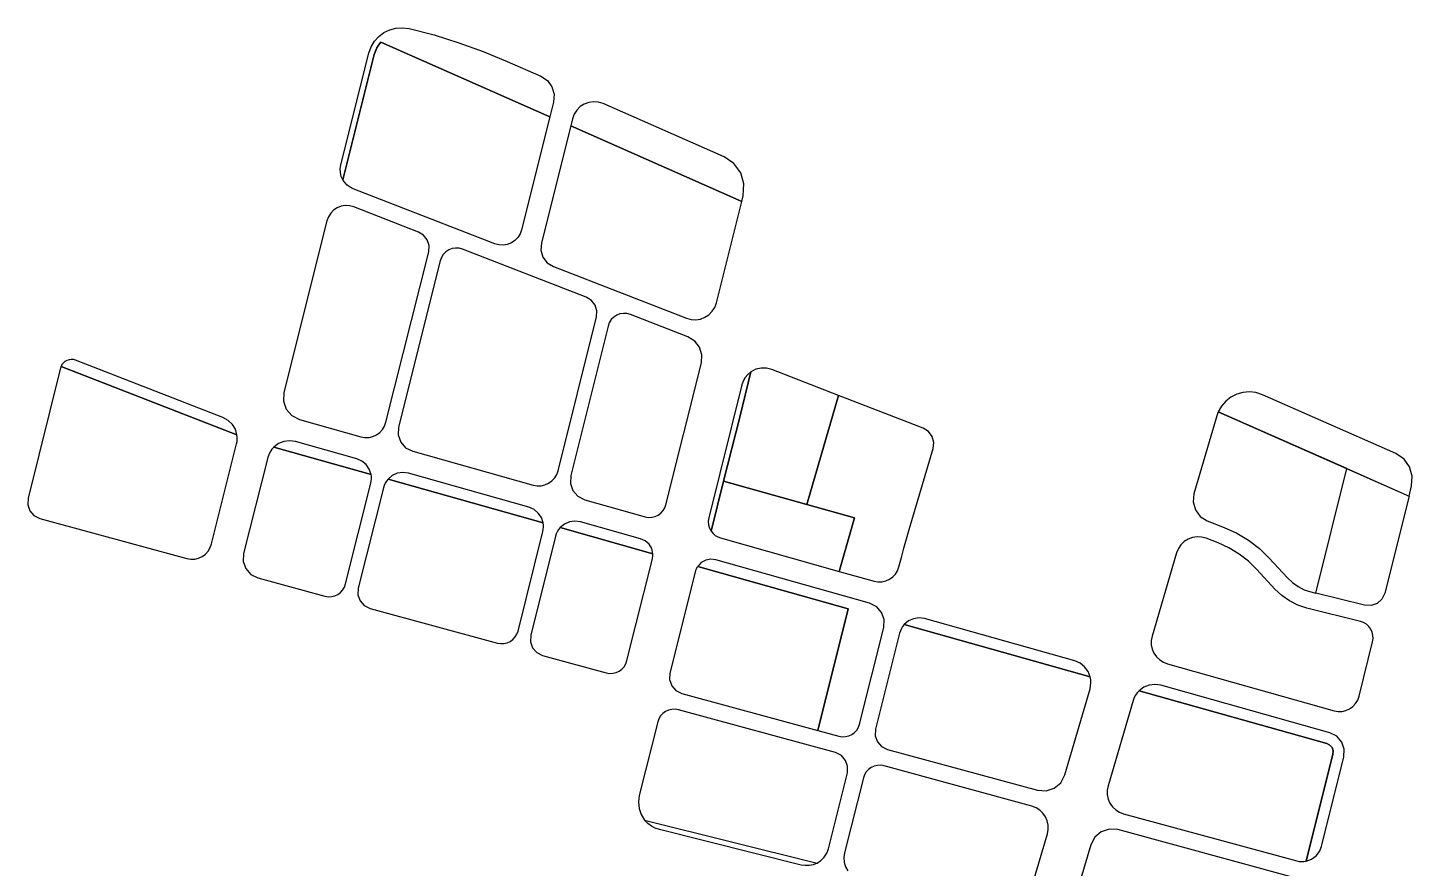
# Model space of a CAD drawing. Header units: millimetres. Extents: x 39682 to 41393, y 212548 to 214282.
# Drawn here: x 40078 to 41317, y 213530 to 214282 of the extents above; entities that cross this region are included whole.
import ezdxf

# ---------------------------------------------------------------- set-up
doc = ezdxf.new("R2010")
doc.units = ezdxf.units.MM
for name, color, linetype in [('YD-A33_边线', 7, 'CONTINUOUS'), ('YD-B1B2_边线', 7, 'CONTINUOUS'), ('YD-B41_边线', 7, 'CONTINUOUS'), ('YD-G1_边线', 7, 'CONTINUOUS'), ('YD-G2_边线', 7, 'CONTINUOUS'), ('YD-R2_边线', 7, 'CONTINUOUS'), ('YD-R2B1_边线', 7, 'CONTINUOUS'), ('YD-S41_边线', 7, 'CONTINUOUS')]:
    doc.layers.add(name, color=color, linetype=linetype)

msp = doc.modelspace()

# ---------------------------------------------------------------- linework, layer by layer
at = {"layer": 'YD-A33_边线', "color": 7}
msp.add_lwpolyline([(41028.6, 213690.1), (41029.1, 213692.8), (41029.4, 213695.4), (41029.2, 213698.1), (41028.8, 213700.7), (40862.2, 213747.6), (40860.8, 213745.9), (40859.7, 213744), (40858.8, 213742), (40858.1, 213739.9), (40836.6, 213654), (40836.3, 213648.1), (40838.2, 213642.8), (40842, 213638.5), (40847.2, 213635.9), (40981.4, 213599.3), (40989.3, 213598.8), (40996.5, 213601.2), (41002.3, 213606), (41005.9, 213613), (41028.6, 213690.1), (41028.6, 213690.1)], dxfattribs=at)
at = {"layer": 'YD-B1B2_边线', "color": 7}
for points in [[(40803.5, 213952.6), (40743.7, 213975.9), (40738.9, 213977.1), (40734.1, 213977.1), (40729.4, 213976), (40725.1, 213973.7), (40715, 213933.3), (40700.6, 213876), (40775.2, 213855), (40803.5, 213952.6)], [(40888.1, 213905), (40888.7, 213910.6), (40887.2, 213915.8), (40884, 213920.2), (40879.2, 213923.2), (40803.5, 213952.6), (40775.2, 213855), (40817.8, 213843), (40803.9, 213795.2), (40835.2, 213786.4), (40838.7, 213785.7), (40842.3, 213785.8), (40845.8, 213786.6), (40849, 213788.1), (40852, 213790.2), (40854.4, 213792.8), (40856.3, 213795.8), (40857.5, 213799.2), (40859.7, 213807.6), (40862, 213815.9), (40864.3, 213824.3), (40866.8, 213832.6), (40888.1, 213905), (40888.1, 213905)], [(41258.4, 213887.1), (41143.3, 213937.8), (41142.9, 213936.9), (41142.6, 213936), (41142.2, 213935.1), (41141.9, 213934.2), (41121.5, 213864.7), (41120.8, 213857.3), (41122.8, 213850.3), (41127.1, 213844.4), (41133.5, 213840.4), (41148.7, 213834.5), (41159.9, 213829.4), (41170.4, 213823.1), (41180.1, 213815.6), (41188.9, 213807), (41205.2, 213789.3), (41209.7, 213785.1), (41214.7, 213781.6), (41220.3, 213778.8), (41226.1, 213776.9), (41230.6, 213775.8), (41258.4, 213887.1)], [(41270.6, 213750.3), (41222.5, 213762.3), (41214.5, 213764.9), (41207.1, 213768.7), (41200.2, 213773.5), (41194.1, 213779.2), (41177.9, 213796.9), (41170.3, 213804.3), (41161.9, 213810.7), (41152.9, 213816.2), (41143.2, 213820.6), (41132.4, 213824.8), (41128.4, 213825.9), (41124.3, 213826.1), (41120.2, 213825.5), (41116.3, 213824.1), (41112.8, 213821.9), (41109.9, 213819), (41107.6, 213815.6), (41106, 213811.8), (41084.1, 213737.3), (41083.4, 213733.4), (41083.4, 213729.5), (41084.2, 213725.6), (41085.8, 213722), (41088.1, 213718.7), (41090.9, 213716), (41094.2, 213713.9), (41097.9, 213712.4), (41247, 213670.5), (41250.5, 213669.8), (41254.1, 213669.9), (41257.6, 213670.7), (41260.9, 213672.2), (41263.8, 213674.3), (41266.2, 213677), (41268.1, 213680), (41269.3, 213683.4), (41281.5, 213732.1), (41281.9, 213735), (41281.8, 213737.9), (41281.1, 213740.8), (41279.8, 213743.4), (41278, 213745.8), (41275.9, 213747.8), (41273.4, 213749.3), (41270.6, 213750.3), (41270.6, 213750.3)]]:
    msp.add_lwpolyline(points, dxfattribs=at)
at = {"layer": 'YD-B41_边线', "color": 7}
msp.add_lwpolyline([(41230.6, 213775.8), (41258.4, 213887.1), (41314.1, 213862.5), (41292.4, 213775.7), (41289.8, 213770.4), (41285.6, 213766.5), (41280.2, 213764.6), (41274.2, 213764.8), (41230.6, 213775.8)], dxfattribs=at)
at = {"layer": 'YD-G1_边线', "color": 7}
for points in [[(40586.9, 214022.8), (40587.2, 214028.3), (40585.6, 214033.3), (40582.4, 214037.5), (40577.7, 214040.4), (40466.8, 214083.5), (40463.8, 214084.3), (40460.6, 214084.5), (40457.5, 214084), (40454.5, 214082.8), (40451.9, 214081), (40449.7, 214078.8), (40448, 214076.1), (40446.9, 214073.1), (40409.7, 213924.3), (40409.3, 213917.3), (40411.6, 213910.9), (40416, 213905.8), (40422.3, 213902.6), (40530.1, 213872.2), (40533.7, 213871.6), (40537.2, 213871.7), (40540.7, 213872.5), (40544, 213874), (40546.9, 213876.1), (40549.4, 213878.8), (40551.2, 213881.8), (40552.4, 213885.2), (40586.9, 214022.8), (40586.9, 214022.8)], [(40120.5, 213984.1), (40118.6, 213984.7), (40116.7, 213984.8), (40114.7, 213984.6), (40112.8, 213984), (40111.1, 213983), (40109.7, 213981.7), (40108.4, 213980.2), (40107.6, 213978.4), (40265, 213917.2), (40263.6, 213922.3), (40260.9, 213926.7), (40257.1, 213930.3), (40252.5, 213932.8), (40120.5, 213984.1), (40120.5, 213984.1)], [(40372.2, 213895.9), (40317.3, 213911.4), (40312.1, 213912.1), (40307, 213911.5), (40302.2, 213909.6), (40298, 213906.4), (40385, 213881.9), (40383.4, 213886.7), (40380.6, 213890.8), (40376.8, 213893.9), (40372.2, 213895.9), (40372.2, 213895.9)], [(40418.4, 213882.9), (40413.4, 213883.6), (40408.5, 213882.9), (40404, 213880.9), (40400.2, 213877.7), (40539.1, 213838.6), (40537.5, 213843.3), (40534.7, 213847.4), (40530.9, 213850.5), (40526.3, 213852.6), (40418.4, 213882.9), (40418.4, 213882.9)], [(40572.5, 213839.5), (40567.5, 213840.2), (40562.6, 213839.5), (40558.1, 213837.5), (40554.3, 213834.3), (40637.2, 213810.9), (40636.2, 213815.5), (40633.9, 213819.4), (40630.5, 213822.5), (40626.3, 213824.4), (40572.5, 213839.5)], [(40843.9, 213745), (40844.3, 213752), (40842, 213758.4), (40837.6, 213763.5), (40831.3, 213766.7), (40693.7, 213805.4), (40689.1, 213806), (40684.7, 213805.1), (40680.6, 213803), (40677.4, 213799.6), (40812, 213761.7), (40784.8, 213652.9), (40803.8, 213647.7), (40806.7, 213647.2), (40809.7, 213647.3), (40812.6, 213648), (40815.3, 213649.2), (40817.7, 213651), (40819.7, 213653.2), (40821.3, 213655.7), (40822.3, 213658.5), (40843.9, 213745), (40843.9, 213745)], [(40880.4, 213752.9), (40875.5, 213753.5), (40870.6, 213752.8), (40866.1, 213750.8), (40862.2, 213747.6), (41028.8, 213700.7), (41026.8, 213705.6), (41023.7, 213709.7), (41019.6, 213713), (41014.8, 213715), (40880.4, 213752.9), (40880.4, 213752.9)], [(41243.1, 213650.8), (41091.8, 213693.4), (41086.6, 213694.1), (41081.4, 213693.5), (41076.6, 213691.6), (41072.4, 213688.4), (41240.4, 213641.1), (41243.2, 213639.7), (41245.2, 213637.5), (41246.2, 213634.6), (41246, 213631.5), (41222.1, 213535.9), (41226.8, 213537.7), (41230.8, 213540.6), (41233.8, 213544.5), (41235.7, 213549.1), (41255.7, 213629.1), (41256.1, 213636.1), (41253.8, 213642.5), (41249.3, 213647.6), (41243.1, 213650.8), (41243.1, 213650.8)]]:
    msp.add_lwpolyline(points, dxfattribs=at)
at = {"layer": 'YD-G2_边线', "color": 7}
for points in [[(40506.9, 214251.5), (40537, 214238.2), (40542.9, 214234.3), (40546.9, 214228.7), (40548.9, 214222.1), (40548.4, 214215.1), (40545.1, 214201.9), (40393.8, 214268.6), (40391.8, 214266.1), (40390.2, 214263.5), (40388.9, 214260.7), (40387.9, 214257.7), (40359.9, 214145.5), (40358.4, 214148.6), (40357.7, 214152), (40357.5, 214155.4), (40358, 214158.8), (40383.1, 214258.9), (40385.1, 214264.6), (40388.1, 214269.6), (40392, 214273.8), (40396.5, 214277.2), (40401.7, 214279.7), (40407.2, 214281.2), (40413, 214281.6), (40419, 214280.8), (40441.5, 214275.1), (40463.6, 214268.2), (40485.4, 214260.4), (40506.9, 214251.5), (40506.9, 214251.5)], [(40701, 214166), (40592.8, 214213.7), (40588.6, 214215), (40584.3, 214215.4), (40580, 214214.8), (40575.9, 214213.3), (40572.2, 214211), (40569.1, 214207.9), (40566.8, 214204.3), (40565.3, 214200.2), (40563.7, 214193.7), (40716.8, 214126.2), (40718.1, 214131.2), (40718.8, 214141.8), (40715.9, 214151.7), (40709.8, 214160.1), (40701, 214166), (40701, 214166)], [(40715, 213933.3), (40725.1, 213973.7), (40722.3, 213971.4), (40720, 213968.6), (40718.2, 213965.5), (40717, 213962.1), (40687.3, 213843.1), (40686.8, 213840), (40687, 213836.9), (40687.9, 213833.9), (40689.4, 213831.1), (40700.6, 213876), (40715, 213933.3)], [(41182.8, 213953.2), (41177, 213955.1), (41171.2, 213955.7), (41165.4, 213955.2), (41159.9, 213953.7), (41154.7, 213951.1), (41150.1, 213947.5), (41146.3, 213943.1), (41143.3, 213937.8), (41314.1, 213862.5), (41316.4, 213871.6), (41317, 213880.4), (41314.6, 213888.7), (41309.6, 213895.6), (41302.2, 213900.6), (41182.8, 213953.2), (41182.8, 213953.2)], [(40629.9, 213572.7), (40784.2, 213534.1), (40780.8, 213532.7), (40777.3, 213532), (40773.7, 213531.9), (40770.1, 213532.4), (40643.2, 213564.2), (40639.4, 213565.5), (40635.9, 213567.3), (40632.7, 213569.7), (40629.9, 213572.7)]]:
    msp.add_lwpolyline(points, dxfattribs=at)
at = {"layer": 'YD-R2_边线', "color": 7}
for points in [[(40545.1, 214201.9), (40519.8, 214100.7), (40518.5, 214097.1), (40516.4, 214093.9), (40513.8, 214091.2), (40510.6, 214089.1), (40507, 214087.7), (40503.3, 214087.1), (40499.5, 214087.3), (40495.8, 214088.3), (40369, 214137.6), (40366.2, 214139), (40363.7, 214140.8), (40361.6, 214143), (40359.9, 214145.5), (40387.9, 214257.7), (40388.9, 214260.7), (40390.2, 214263.5), (40391.8, 214266.1), (40393.8, 214268.6), (40545.1, 214201.9)], [(40436.6, 214081.2), (40436.9, 214086.7), (40435.3, 214091.8), (40432.1, 214096), (40427.4, 214098.8), (40369.5, 214121.3), (40365.8, 214122.3), (40362, 214122.5), (40358.3, 214121.9), (40354.7, 214120.5), (40351.5, 214118.4), (40348.9, 214115.7), (40346.9, 214112.5), (40345.5, 214108.9), (40307.1, 213955.2), (40306.7, 213947.4), (40309.2, 213940.3), (40314.1, 213934.6), (40321.1, 213931.1), (40376, 213915.6), (40379.6, 213915), (40383.2, 213915.1), (40386.7, 213915.9), (40390, 213917.4), (40392.9, 213919.5), (40395.3, 213922.2), (40397.2, 213925.2), (40398.4, 213928.6), (40436.6, 214081.2), (40436.6, 214081.2)], [(40107.6, 213978.4), (40107.4, 213978.2), (40107.3, 213977.9), (40107.3, 213977.6), (40107.2, 213977.2), (40078, 213860.6), (40077.7, 213854.8), (40079.6, 213849.4), (40083.3, 213845.1), (40088.6, 213842.5), (40220.1, 213806.7), (40223.6, 213806.1), (40227.2, 213806.2), (40230.7, 213807), (40233.9, 213808.6), (40236.8, 213810.7), (40239.2, 213813.3), (40241.1, 213816.4), (40242.3, 213819.8), (40264.7, 213909.3), (40265.1, 213911.3), (40265.3, 213913.2), (40265.3, 213915.2), (40265, 213917.2), (40107.6, 213978.4), (40107.6, 213978.4)], [(40384.8, 213874.2), (40385.1, 213876.1), (40385.3, 213878.1), (40385.3, 213880), (40385, 213881.9), (40298, 213906.4), (40296.1, 213904.4), (40294.6, 213902.1), (40293.4, 213899.6), (40292.5, 213897), (40271, 213811.1), (40270.7, 213804), (40273, 213797.6), (40277.5, 213792.5), (40283.8, 213789.4), (40343.7, 213773), (40346.6, 213772.5), (40349.6, 213772.6), (40352.5, 213773.3), (40355.2, 213774.6), (40357.6, 213776.3), (40359.6, 213778.5), (40361.2, 213781.1), (40362.2, 213783.9), (40384.8, 213874.2), (40384.8, 213874.2)], [(40538.9, 213830.9), (40539.2, 213832.8), (40539.4, 213834.7), (40539.3, 213836.6), (40539.1, 213838.6), (40400.2, 213877.7), (40398.8, 213875.9), (40397.7, 213874.1), (40396.7, 213872.1), (40396.1, 213870), (40373.6, 213780.1), (40373.3, 213774.2), (40375.2, 213768.9), (40378.9, 213764.6), (40384.2, 213762), (40498.1, 213731), (40501, 213730.5), (40504, 213730.6), (40506.9, 213731.3), (40509.6, 213732.5), (40512, 213734.3), (40514, 213736.5), (40515.6, 213739), (40516.6, 213741.8), (40538.9, 213830.9), (40538.9, 213830.9)], [(41246, 213631.5), (41246.2, 213634.6), (41245.2, 213637.5), (41243.2, 213639.7), (41240.4, 213641.1), (41072.4, 213688.4), (41070.7, 213686.5), (41069.2, 213684.4), (41068.1, 213682.2), (41067.2, 213679.7), (41044.7, 213603.2), (41044, 213599.3), (41044, 213595.4), (41044.9, 213591.5), (41046.4, 213587.8), (41048.7, 213584.6), (41051.6, 213581.8), (41054.9, 213579.7), (41058.6, 213578.3), (41213.5, 213536.1), (41215.6, 213535.7), (41217.8, 213535.5), (41220, 213535.6), (41222.1, 213535.9), (41246, 213631.5), (41246, 213631.5)], [(40976.5, 213585.1), (40844.2, 213621.2), (40841.2, 213621.7), (40838.3, 213621.6), (40835.4, 213620.9), (40832.7, 213619.6), (40830.2, 213617.9), (40828.2, 213615.7), (40826.7, 213613.2), (40825.7, 213610.3), (40808.9, 213543.3), (40808.3, 213539.1), (40808.6, 213534.9), (40809.8, 213530.9), (40811.8, 213527.1)], [(40974.5, 213506), (40990.4, 213560.2), (40991.1, 213564.1), (40991.1, 213568.1), (40990.2, 213571.9), (40988.7, 213575.6), (40986.4, 213578.9), (40983.5, 213581.6), (40980.2, 213583.7), (40976.5, 213585.1), (40976.5, 213585.1)], [(41217.5, 213517.7), (41216, 213518.9), (41214.3, 213519.9), (41212.5, 213520.7), (41210.6, 213521.4), (41053.5, 213564.1), (41045.8, 213564.6), (41038.6, 213562.2), (41032.8, 213557.4), (41029.2, 213550.5), (41013.9, 213498.3), (41012.9, 213492.3), (41013.3, 213486.3), (41015.2, 213480.6), (41018.5, 213475.4), (41195.9, 213431.1), (41217.5, 213517.7), (41217.5, 213517.7)]]:
    msp.add_lwpolyline(points, dxfattribs=at)
at = {"layer": 'YD-R2B1_边线', "color": 7}
for points in [[(40563.7, 214193.7), (40537.5, 214089), (40537.1, 214082.5), (40538.9, 214076.4), (40542.8, 214071.3), (40548.4, 214067.9), (40667.5, 214021.6), (40671.6, 214020.5), (40675.8, 214020.3), (40680, 214020.9), (40683.9, 214022.5), (40687.5, 214024.8), (40690.4, 214027.9), (40692.7, 214031.4), (40694.1, 214035.4), (40716.8, 214126.2), (40563.7, 214193.7)], [(40668.5, 214005.1), (40617.2, 214025.1), (40614.1, 214025.9), (40610.9, 214026), (40607.8, 214025.5), (40604.9, 214024.4), (40602.2, 214022.6), (40600, 214020.4), (40598.3, 214017.7), (40597.2, 214014.7), (40563.7, 213880.9), (40563.4, 213873.9), (40565.6, 213867.5), (40570.1, 213862.4), (40576.3, 213859.2), (40630.3, 213844), (40633.3, 213843.5), (40636.3, 213843.6), (40639.2, 213844.3), (40641.9, 213845.5), (40644.4, 213847.3), (40646.4, 213849.5), (40647.9, 213852), (40649, 213854.8), (40680.7, 213981.7), (40681.1, 213988.9), (40679, 213995.7), (40674.7, 214001.3), (40668.5, 214005.1), (40668.5, 214005.1)], [(40636.8, 213806.3), (40637, 213807.4), (40637.2, 213808.6), (40637.3, 213809.8), (40637.2, 213810.9), (40554.3, 213834.3), (40552.9, 213832.6), (40551.7, 213830.7), (40550.8, 213828.7), (40550.2, 213826.6), (40528, 213738.1), (40527.7, 213732.2), (40529.6, 213726.8), (40533.4, 213722.6), (40538.6, 213719.9), (40595.6, 213704.4), (40598.5, 213703.9), (40601.5, 213704), (40604.4, 213704.7), (40607.1, 213706), (40609.5, 213707.7), (40611.5, 213709.9), (40613, 213712.5), (40614, 213715.3), (40636.8, 213806.3), (40636.8, 213806.3)], [(40812, 213761.7), (40677.4, 213799.6), (40676.7, 213798.5), (40676, 213797.2), (40675.5, 213795.9), (40675.1, 213794.6), (40652.5, 213704.1), (40652.2, 213698.3), (40654.1, 213692.9), (40657.8, 213688.7), (40663.1, 213686), (40784.8, 213652.9), (40812, 213761.7)], [(40811.4, 213614.9), (40811.6, 213620.8), (40809.7, 213626.1), (40806, 213630.4), (40800.7, 213633), (40660.1, 213671.3), (40657.1, 213671.8), (40654.1, 213671.7), (40651.3, 213671), (40648.5, 213669.8), (40646.1, 213668), (40644.1, 213665.8), (40642.6, 213663.3), (40641.6, 213660.5), (40625, 213594.5), (40624.3, 213588.7), (40624.9, 213583), (40626.8, 213577.6), (40629.9, 213572.7), (40784.2, 213534.1), (40787.7, 213536.4), (40790.7, 213539.4), (40792.9, 213543), (40794.4, 213547), (40811.4, 213614.9), (40811.4, 213614.9)]]:
    msp.add_lwpolyline(points, dxfattribs=at)
at = {"layer": 'YD-S41_边线', "color": 7}
msp.add_lwpolyline([(40817.8, 213843), (40775.2, 213855), (40775.2, 213855), (40700.6, 213876), (40689.4, 213831.1), (40691.1, 213829), (40693, 213827.3), (40695.3, 213826), (40697.7, 213825.1), (40803.9, 213795.2), (40817.8, 213843)], dxfattribs=at)

doc.saveas('drawing.dxf')
